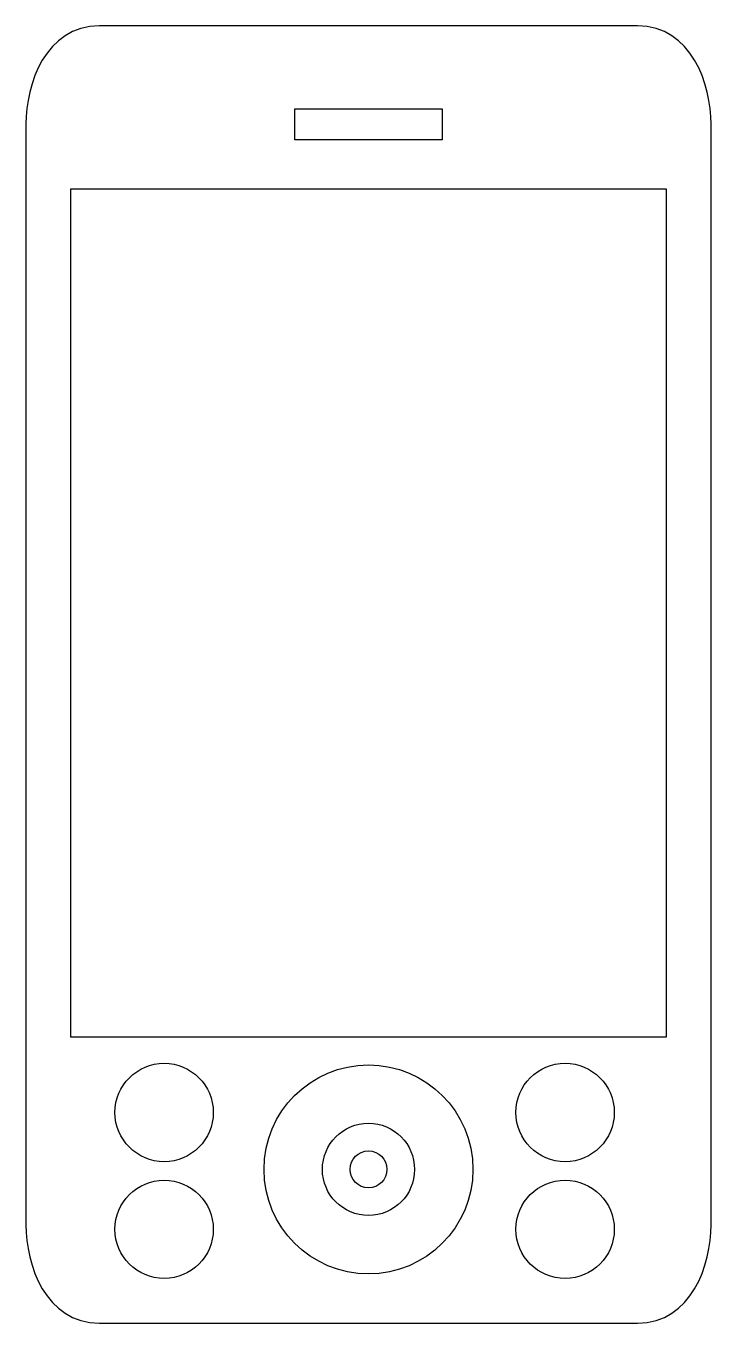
# Model space of a CAD drawing. Header units: centimetres. Extents: x -4.6 to 4.6, y -8.8 to 8.8.
import ezdxf

# ---------------------------------------------------------------- set-up
doc = ezdxf.new("R2010")
doc.units = ezdxf.units.CM
doc.header["$MEASUREMENT"] = 0
doc.layers.add('Camada 1', color=7, linetype='Continuous')

msp = doc.modelspace()

# ---------------------------------------------------------------- linework, layer by layer
at = {"layer": 'Camada 1'}
for points, knots in [([(4.63357, 0.00019), (4.63357, 0.00019), (4.63357, -7.43788), (4.63357, -7.43788), (4.63357, -7.43788), (4.63357, -7.97811), (4.37303, -8.76799), (3.63744, -8.76799), (3.63744, -8.76799), (3.63744, -8.76799), (-0.00021, -8.768), (-0.00021, -8.768), (-0.00021, -8.768), (-0.00021, -8.768), (-3.63784, -8.768), (-3.63784, -8.768), (-3.63784, -8.768), (-4.37388, -8.768), (-4.63357, -7.97809), (-4.63357, -7.43786), (-4.63357, -7.43786), (-4.63357, -7.43786), (-4.63357, 0.00019), (-4.63357, 0.00019), (-4.63357, 0.00019), (-4.63357, 0.00019), (-4.63357, 7.43828), (-4.63357, 7.43828), (-4.63357, 7.43828), (-4.63357, 7.97854), (-4.37388, 8.768), (-3.63784, 8.768), (-3.63784, 8.768), (-3.63784, 8.768), (-0.00021, 8.768), (-0.00021, 8.768), (-0.00021, 8.768), (-0.00021, 8.768), (3.63744, 8.768), (3.63744, 8.768), (3.63744, 8.768), (4.37306, 8.768), (4.63357, 7.97854), (4.63357, 7.43828), (4.63357, 7.43828), (4.63357, 7.43828), (4.63357, 0.00019), (4.63357, 0.00019)], [0, 0, 0, 0, 0.07692308, 0.07692308, 0.07692308, 0.07692308, 0.15384615, 0.15384615, 0.15384615, 0.15384615, 0.23076923, 0.23076923, 0.23076923, 0.23076923, 0.30769231, 0.30769231, 0.30769231, 0.30769231, 0.38461538, 0.38461538, 0.38461538, 0.38461538, 0.46153846, 0.46153846, 0.46153846, 0.46153846, 0.53846154, 0.53846154, 0.53846154, 0.53846154, 0.61538462, 0.61538462, 0.61538462, 0.61538462, 0.69230769, 0.69230769, 0.69230769, 0.69230769, 0.76923077, 0.76923077, 0.76923077, 0.76923077, 0.84615385, 0.84615385, 0.84615385, 0.84615385, 1, 1, 1, 1]), ([(0.99721, 7.64619), (0.99721, 7.64619), (-0.99761, 7.64619), (-0.99761, 7.64619), (-0.99761, 7.64619), (-0.99761, 7.64619), (-0.99761, 7.23037), (-0.99761, 7.23037), (-0.99761, 7.23037), (-0.99761, 7.23037), (0.99721, 7.23037), (0.99721, 7.23037), (0.99721, 7.23037), (0.99721, 7.23037), (0.99721, 7.64619), (0.99721, 7.64619)], [0, 0, 0, 0, 0.2, 0.2, 0.2, 0.2, 0.4, 0.4, 0.4, 0.4, 0.6, 0.6, 0.6, 0.6, 1, 1, 1, 1]), ([(4.02654, 6.56574), (4.02654, 6.56574), (-4.02736, 6.56574), (-4.02736, 6.56574), (-4.02736, 6.56574), (-4.02736, 6.56574), (-4.02736, -4.90368), (-4.02736, -4.90368), (-4.02736, -4.90368), (-4.02736, -4.90368), (4.02654, -4.90368), (4.02654, -4.90368), (4.02654, -4.90368), (4.02654, -4.90368), (4.02654, 6.56574), (4.02654, 6.56574)], [0, 0, 0, 0, 0.2, 0.2, 0.2, 0.2, 0.4, 0.4, 0.4, 0.4, 0.6, 0.6, 0.6, 0.6, 1, 1, 1, 1]), ([(-2.7636, -6.58617), (-2.3962, -6.58617), (-2.09894, -6.28809), (-2.09894, -5.92072), (-2.09894, -5.92072), (-2.09894, -5.55335), (-2.3962, -5.25606), (-2.7636, -5.25606), (-2.7636, -5.25606), (-3.131, -5.25606), (-3.42908, -5.55332), (-3.42908, -5.92072), (-3.42908, -5.92072), (-3.42908, -6.28812), (-3.131, -6.58617), (-2.7636, -6.58617)], [0, 0, 0, 0, 0.2, 0.2, 0.2, 0.2, 0.4, 0.4, 0.4, 0.4, 0.6, 0.6, 0.6, 0.6, 1, 1, 1, 1]), ([(2.65964, -6.58617), (3.02707, -6.58617), (3.3243, -6.28809), (3.3243, -5.92072), (3.3243, -5.92072), (3.3243, -5.55335), (3.02707, -5.25606), (2.65964, -5.25606), (2.65964, -5.25606), (2.29224, -5.25606), (1.99331, -5.55332), (1.99331, -5.92072), (1.99331, -5.92072), (1.99331, -6.28812), (2.29224, -6.58617), (2.65964, -6.58617)], [0, 0, 0, 0, 0.2, 0.2, 0.2, 0.2, 0.4, 0.4, 0.4, 0.4, 0.6, 0.6, 0.6, 0.6, 1, 1, 1, 1]), ([(-0.00021, -8.10334), (0.7801, -8.10334), (1.41222, -7.47043), (1.41222, -6.69057), (1.41222, -6.69057), (1.41222, -5.90986), (0.7801, -5.27777), (-0.00021, -5.27777), (-0.00021, -5.27777), (-0.78049, -5.27777), (-1.41301, -5.90989), (-1.41301, -6.69057), (-1.41301, -6.69057), (-1.41303, -7.47043), (-0.78052, -8.10334), (-0.00021, -8.10334)], [0, 0, 0, 0, 0.2, 0.2, 0.2, 0.2, 0.4, 0.4, 0.4, 0.4, 0.6, 0.6, 0.6, 0.6, 1, 1, 1, 1]), ([(-0.00021, -7.31343), (0.34428, -7.31343), (0.62315, -7.03456), (0.62315, -6.69055), (0.62315, -6.69055), (0.62315, -6.34572), (0.34428, -6.06679), (-0.00021, -6.06679), (-0.00021, -6.06679), (-0.34464, -6.06679), (-0.62354, -6.34571), (-0.62354, -6.69055), (-0.62354, -6.69055), (-0.62354, -7.03456), (-0.34465, -7.31343), (-0.00021, -7.31343)], [0, 0, 0, 0, 0.2, 0.2, 0.2, 0.2, 0.4, 0.4, 0.4, 0.4, 0.6, 0.6, 0.6, 0.6, 1, 1, 1, 1]), ([(-0.00021, -6.93939), (0.13803, -6.93939), (0.24905, -6.8275), (0.24905, -6.69058), (0.24905, -6.69058), (0.24905, -6.55199), (0.13803, -6.44092), (-0.00021, -6.44092), (-0.00021, -6.44092), (-0.13798, -6.44092), (-0.24945, -6.55197), (-0.24945, -6.69058), (-0.24945, -6.69058), (-0.24948, -6.82747), (-0.13798, -6.93939), (-0.00021, -6.93939)], [0, 0, 0, 0, 0.2, 0.2, 0.2, 0.2, 0.4, 0.4, 0.4, 0.4, 0.6, 0.6, 0.6, 0.6, 1, 1, 1, 1]), ([(-2.7636, -8.16515), (-2.3962, -8.16515), (-2.09894, -7.86792), (-2.09894, -7.50052), (-2.09894, -7.50052), (-2.09894, -7.13312), (-2.3962, -6.83586), (-2.7636, -6.83586), (-2.7636, -6.83586), (-3.131, -6.83586), (-3.42908, -7.13312), (-3.42908, -7.50052), (-3.42908, -7.50052), (-3.42908, -7.86792), (-3.131, -8.16515), (-2.7636, -8.16515)], [0, 0, 0, 0, 0.2, 0.2, 0.2, 0.2, 0.4, 0.4, 0.4, 0.4, 0.6, 0.6, 0.6, 0.6, 1, 1, 1, 1]), ([(2.65964, -8.16515), (3.02707, -8.16515), (3.3243, -7.86792), (3.3243, -7.50052), (3.3243, -7.50052), (3.3243, -7.13312), (3.02707, -6.83586), (2.65964, -6.83586), (2.65964, -6.83586), (2.29224, -6.83586), (1.99331, -7.13312), (1.99331, -7.50052), (1.99331, -7.50052), (1.99331, -7.86792), (2.29224, -8.16515), (2.65964, -8.16515)], [0, 0, 0, 0, 0.2, 0.2, 0.2, 0.2, 0.4, 0.4, 0.4, 0.4, 0.6, 0.6, 0.6, 0.6, 1, 1, 1, 1])]:
    msp.add_open_spline(points, degree=3, knots=knots, dxfattribs=at)

doc.saveas('drawing.dxf')
